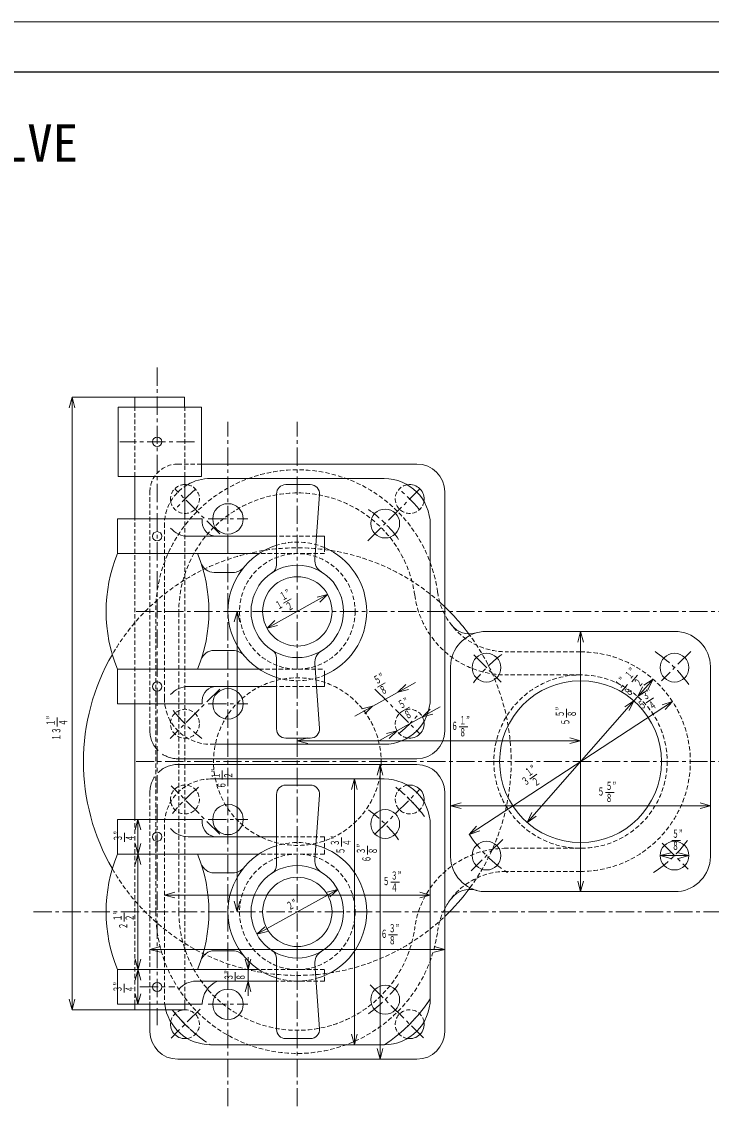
# Model space of a CAD drawing. Units: millimetres, scale not verified. Extents: x -820 to 820, y -580 to 580.
# Drawn here: x 117 to 496, y -16 to 580 of the extents above; entities that cross this region are included whole.
import ezdxf
from ezdxf.enums import TextEntityAlignment as Align

# ---------------------------------------------------------------- set-up
doc = ezdxf.new("R2010")
doc.units = ezdxf.units.MM
doc.header["$LTSCALE"] = 2
for name, pattern in [('CHAIN1', [8, 5, -1, 1, -1]), ('DASHED', [7.5, 6, -1.5]), ('DASHED1', [1.8, 1.2, -0.6])]:
    doc.linetypes.add(name, pattern=pattern)
for name, color, linetype, lineweight in [('0-0_0', 3, 'Continuous', 18), ('0-1_芯', 4, 'CHAIN1', 18), ('0-2_寸法', 2, 'Continuous', 18), ('0-F_枠', 3, 'Continuous', 18)]:
    doc.layers.add(name, color=color, linetype=linetype, lineweight=lineweight)
doc.styles.add('ＭＳ ゴシック', font='')
doc.styles.get('ＭＳ ゴシック').set_extended_font_data('MS Gothic')

msp = doc.modelspace()

# ---------------------------------------------------------------- linework, layer by layer
at = {"layer": '0-0_0'}
for p, q in [((178.888, 368.517), (178.888, 373.912)), ((178.888, 373.912), (206.211, 373.912)), ((206.211, 368.517), (206.211, 373.912)), ((215.496, 368.517), (215.496, 330.417)), ((214.564, 337.227), (333.846, 337.227)), ((215.496, 330.417), (169.776, 330.417)), ((178.888, 307.065), (178.888, 330.417)), ((206.384, 307.065), (206.384, 330.417)), ((220.498, 329.29), (315.748, 329.29)), ((261.773, 325.904), (275.267, 325.904)), ((349.086, 190.542), (349.086, 321.987)), ((256.693, 281.886), (256.693, 320.824)), ((277.756, 284.984), (280.334, 320.455)), ((215.928, 307.065), (169.363, 307.065)), ((169.363, 307.065), (169.363, 288.015)), ((215.928, 307.065), (215.928, 305.16)), ((341.148, 208.64), (341.148, 303.89)), ((256.693, 297.54), (208.078, 297.54)), ((283.024, 297.54), (278.669, 297.54)), ((283.024, 297.54), (283.024, 291.33)), ((247.063, 288.015), (169.363, 288.015)), ((222.425, 277.675), (232.802, 277.675)), ((370.023, 245.152), (477.374, 245.152)), ((222.425, 234.855), (232.802, 234.855)), ((256.693, 230.644), (256.693, 191.706)), ((277.756, 227.546), (280.334, 192.074)), ((169.363, 205.465), (169.363, 224.515)), ((247.063, 224.515), (169.363, 224.515)), ((283.024, 214.99), (283.024, 221.2)), ((352.261, 225.981), (352.261, 121.449)), ((495.136, 225.981), (495.136, 121.449)), ((256.693, 214.99), (208.078, 214.99)), ((283.024, 214.99), (278.669, 214.99)), ((215.928, 205.465), (169.363, 205.465)), ((178.888, 141.965), (178.888, 205.465)), ((215.928, 207.37), (215.928, 205.465)), ((261.773, 186.626), (275.267, 186.626)), ((223.082, 183.24), (315.748, 183.24)), ((206.384, 175.302), (333.846, 175.302)), ((206.384, 172.127), (333.846, 172.127)), ((223.082, 164.19), (315.748, 164.19)), ((256.693, 116.786), (256.693, 155.724)), ((261.773, 160.804), (275.267, 160.804)), ((277.756, 119.884), (280.334, 155.355)), ((349.086, 156.887), (349.086, 25.442)), ((215.928, 141.965), (169.363, 141.965)), ((169.363, 141.965), (169.363, 122.915)), ((215.928, 140.06), (215.928, 141.965)), ((341.148, 138.79), (341.148, 43.54)), ((256.693, 132.44), (208.078, 132.44)), ((247.063, 122.915), (169.363, 122.915)), ((222.425, 112.575), (232.802, 112.575)), ((370.023, 102.277), (477.374, 102.277)), ((222.425, 69.755), (232.802, 69.755)), ((256.693, 65.544), (256.693, 26.606)), ((277.756, 62.446), (280.334, 26.974)), ((247.063, 59.415), (169.363, 59.415)), ((169.363, 40.365), (169.363, 59.415)), ((256.693, 53.065), (212.476, 53.065)), ((215.928, 40.365), (169.363, 40.365)), ((178.888, 40.365), (178.888, 37.363)), ((206.389, 37.363), (178.888, 37.363)), ((187.161, 40.365), (187.161, 25.442)), ((206.384, 37.363), (206.384, 40.365)), ((220.498, 18.14), (315.748, 18.14)), ((261.773, 21.526), (275.267, 21.526)), ((202.401, 10.202), (333.846, 10.202))]:
    msp.add_line(p, q, dxfattribs=at)
at = {"layer": '0-0_0', "color": 1, "linetype": 'DASHED1'}
for p, q in [((178.888, 330.417), (178.888, 368.517)), ((206.384, 330.417), (206.384, 368.522)), ((215.496, 337.227), (202.401, 337.227)), ((187.161, 190.542), (187.161, 321.987)), ((178.888, 205.465), (178.888, 307.065)), ((206.384, 40.365), (206.384, 307.065)), ((195.098, 208.64), (195.098, 303.89)), ((278.669, 297.54), (256.693, 297.54)), ((283.024, 288.015), (247.063, 288.015)), ((283.024, 291.33), (283.024, 288.015)), ((190.336, 91.165), (190.336, 256.265)), ((203.036, 91.165), (203.036, 256.265)), ((423.698, 234.04), (382.918, 234.04)), ((247.063, 224.515), (283.024, 224.515)), ((283.024, 221.2), (283.024, 224.515)), ((423.698, 221.34), (382.918, 221.34)), ((278.669, 214.99), (256.693, 214.99)), ((187.161, 156.887), (187.161, 40.365)), ((178.888, 40.365), (178.888, 141.965)), ((195.098, 138.79), (195.098, 40.365)), ((283.024, 132.44), (256.693, 132.44)), ((283.024, 132.44), (283.024, 122.915)), ((423.698, 126.09), (382.918, 126.09)), ((283.024, 122.915), (247.063, 122.915)), ((423.698, 113.39), (382.918, 113.39)), ((283.024, 59.415), (247.063, 59.415)), ((283.024, 53.065), (283.024, 59.415)), ((283.024, 53.065), (256.693, 53.065))]:
    msp.add_line(p, q, dxfattribs=at)
at = {"layer": '0-0_0', "color": 1, "linetype": 'DASHED'}
for p, q in [((223.082, 183.24), (220.498, 183.24)), ((202.401, 175.302), (206.384, 175.302)), ((202.401, 172.127), (206.384, 172.127)), ((223.082, 164.19), (220.498, 164.19))]:
    msp.add_line(p, q, dxfattribs=at)
at = {"layer": '0-0_0'}
msp.add_lwpolyline([(169.776, 330.417), (169.776, 368.517), (215.496, 368.517)], dxfattribs=at)
for centre, radius in [((191.129, 349.467), 2.54), ((230.023, 307.065), 8.382), ((316.392, 304.534), 7.938), ((191.129, 297.54), 2.54), ((268.123, 256.265), 25.4), ((268.123, 256.265), 19.05), ((372.062, 225.351), 7.899), ((475.335, 225.351), 7.899), ((191.129, 214.99), 2.54), ((423.698, 173.715), 44.45), ((230.023, 205.465), 8.382), ((230.023, 141.965), 8.382), ((316.392, 139.434), 7.938), ((191.129, 132.44), 2.54), ((372.062, 122.078), 7.899), ((475.335, 122.078), 7.899), ((268.123, 91.165), 25.4), ((268.123, 91.165), 19.05), ((191.129, 49.89), 2.54), ((230.023, 40.365), 8.382), ((316.392, 42.896), 7.938)]:
    msp.add_circle(centre, radius, dxfattribs=at)
at = {"layer": '0-0_0', "color": 1, "linetype": 'DASHED1'}
for centre, radius in [((268.123, 256.265), 31.75), ((423.698, 173.715), 47.625), ((268.123, 173.715), 46.038), ((206.384, 194.526), 7.938), ((268.123, 91.165), 31.75)]:
    msp.add_circle(centre, radius, dxfattribs=at)
for centre, radius, start, end in [((202.401, 321.987), 15.24, 90, 180), ((268.123, 256.265), 77.787, 7.87349, 180), ((220.498, 303.89), 25.4, 120.24972, 180), ((206.384, 318.004), 7.938, 90, 189.56181), ((206.384, 318.004), 7.938, 189.56181, 80.43819), ((329.862, 318.004), 7.938, 99.56181, 350.43819), ((268.123, 256.265), 65.088, 7.87349, 180), ((268.123, 256.265), 38.1, 66.97701, 107.4576), ((268.123, 173.715), 117.475, 48.22514, 149.89604), ((382.918, 272.14), 50.8, 187.87349, 270), ((382.918, 272.14), 38.1, 187.87349, 270), ((268.123, 173.715), 117.475, 323.82832, 36.17168), ((423.698, 173.715), 60.325, 270, 90), ((268.123, 256.265), 38.1, 252.5424, 293.02299), ((220.498, 208.64), 25.4, 180, 270), ((329.862, 194.526), 7.938, 9.56181, 260.43819), ((220.498, 138.79), 25.4, 90, 180), ((206.384, 152.904), 7.938, 189.56181, 185.75504), ((329.862, 152.904), 7.938, 99.56181, 350.43819), ((268.123, 91.165), 38.1, 74.45068, 107.4576), ((382.918, 75.29), 50.8, 90, 172.12651), ((268.123, 173.715), 117.475, 210.10396, 313.56596), ((382.918, 75.29), 38.1, 90, 142.33351), ((268.123, 91.165), 77.787, 180, 352.12651), ((268.123, 91.165), 65.088, 180, 352.12651), ((382.918, 75.29), 38.1, 152.62208, 172.12651), ((268.123, 91.165), 38.1, 252.5424, 285.54932), ((206.384, 29.426), 7.938, 279.56181, 170.43819), ((329.862, 29.426), 7.938, 9.56181, 260.43819)]:
    msp.add_arc(centre, radius, start, end, dxfattribs=at)
at = {"layer": '0-0_0'}
for centre, radius, start, end in [((333.846, 321.987), 15.24, 0, 90), ((220.498, 303.89), 25.4, 90, 120.24972), ((315.748, 303.89), 25.4, 0, 90), ((206.384, 318.004), 7.938, 80.43819, 90), ((261.773, 320.824), 5.08, 90, 180), ((275.267, 320.824), 5.08, 355.84387, 90), ((329.862, 318.004), 7.938, 350.43819, 99.56181), ((223.548, 305.16), 7.62, 180, 270), ((208.056, 309.917), 12.377, 219.6236, 270.10401), ((268.123, 256.265), 38.1, 107.4576, 252.5424), ((246.303, 256.265), 83.234, 157.57605, 202.42395), ((136.334, 256.265), 83.234, 337.57605, 22.42395), ((268.123, 256.265), 38.1, 293.02299, 66.97701), ((222.425, 285.295), 7.62, 198.49461, 270.00176), ((232.802, 285.295), 7.62, 270, 320.58323), ((251.613, 281.886), 5.08, 302.79717, 0), ((285.357, 284.432), 7.621, 175.84662, 238.03701), ((268.123, 173.715), 117.475, 36.17168, 48.22514), ((372.03, 225.479), 19.776, 95.82548, 178.54674), ((362.812, 256.619), 12.7, 217.66649, 286.48947), ((475.366, 225.479), 19.776, 1.45326, 84.17452), ((268.123, 173.715), 117.475, 149.89604, 210.10396), ((222.425, 227.235), 7.62, 89.99824, 161.50539), ((232.802, 227.235), 7.62, 39.41677, 90), ((251.613, 230.644), 5.08, 0, 57.20283), ((285.357, 228.098), 7.621, 121.96299, 184.15338), ((208.056, 202.613), 12.377, 89.89599, 140.3764), ((223.548, 207.37), 7.62, 90, 180), ((315.748, 208.64), 25.4, 270, 0), ((261.773, 191.706), 5.08, 180, 270), ((275.267, 191.706), 5.08, 270, 4.15613), ((329.862, 194.526), 7.938, 260.43819, 9.56181), ((333.846, 190.542), 15.24, 270, 0), ((333.846, 156.887), 15.24, 0, 90), ((315.748, 138.79), 25.4, 0, 90), ((261.773, 155.724), 5.08, 90, 180), ((275.267, 155.724), 5.08, 355.84387, 90), ((329.862, 152.904), 7.938, 350.43819, 99.56181), ((223.548, 140.06), 7.62, 180, 270), ((208.056, 144.817), 12.377, 219.6236, 270.10401), ((268.123, 91.165), 38.1, 107.4576, 252.5424), ((268.123, 91.165), 38.1, 285.54932, 74.45068), ((246.303, 91.165), 83.234, 157.57605, 202.42395), ((136.334, 91.165), 83.234, 337.57605, 22.42395), ((285.357, 119.332), 7.621, 175.84662, 238.03701), ((372.03, 121.951), 19.776, 181.45326, 264.17452), ((475.366, 121.951), 19.776, 275.82548, 358.54674), ((222.425, 120.195), 7.62, 198.49461, 270.00176), ((232.802, 120.195), 7.62, 270, 320.58323), ((251.613, 116.786), 5.08, 302.79717, 0), ((268.123, 173.715), 117.475, 313.56596, 323.82832), ((362.812, 90.811), 12.7, 73.51053, 142.33351), ((372.03, 121.951), 19.776, 253.51053, 264.17452), ((382.918, 75.29), 38.1, 142.33351, 152.62208), ((222.425, 62.135), 7.62, 89.99824, 161.50539), ((232.802, 62.135), 7.62, 39.41677, 90), ((251.613, 65.544), 5.08, 0, 57.20283), ((285.357, 62.998), 7.621, 121.96299, 184.15338), ((212.498, 40.688), 12.377, 89.89599, 140.12705), ((229.652, 40.44), 13.724, 113.08392, 180.3132), ((315.748, 43.54), 25.4, 270, 0), ((220.498, 43.54), 25.4, 187.18076, 270), ((206.384, 29.426), 7.938, 170.43819, 279.56181), ((329.862, 29.426), 7.938, 260.43819, 9.56181), ((202.401, 25.442), 15.24, 180, 270), ((261.773, 26.606), 5.08, 180, 270), ((275.267, 26.606), 5.08, 270, 4.15613), ((333.846, 25.442), 15.24, 270, 0)]:
    msp.add_arc(centre, radius, start, end, dxfattribs=at)
at = {"layer": '0-0_0', "color": 1, "linetype": 'DASHED'}
for centre, start, end in [((202.401, 190.542), 180, 270), ((202.401, 156.887), 90, 180)]:
    msp.add_arc(centre, 15.24, start, end, dxfattribs=at)
at = {"layer": '0-1_芯'}
for p, q in [((191.129, 390.288), (191.129, 28.871)), ((230.023, -15.687), (230.023, 360.354)), ((268.123, -15.687), (268.123, 360.354)), ((211.686, 349.467), (170.572, 349.467)), ((225.467, 298.921), (200.771, 323.617)), ((306.932, 295.073), (335.475, 323.617)), ((219.138, 307.065), (240.908, 307.065)), ((179.526, 256.265), (536.104, 256.265)), ((484.23, 234.247), (468.115, 218.131)), ((365.103, 232.31), (380.042, 217.371)), ((225.467, 213.609), (198.241, 186.383)), ((310.779, 213.609), (335.475, 188.913)), ((219.138, 205.465), (240.908, 205.465)), ((179.526, 173.715), (536.104, 173.715)), ((225.467, 133.821), (198.839, 160.449)), ((310.779, 133.821), (335.475, 158.517)), ((219.138, 141.965), (240.908, 141.965)), ((380.981, 130.998), (363.604, 113.621)), ((468.537, 128.876), (482.748, 114.665)), ((123.185, 91.165), (536.104, 91.165)), ((181.606, 49.89), (200.848, 49.89)), ((308.216, 51.072), (337.428, 21.861)), ((214.731, 37.773), (198.738, 21.78)), ((219.138, 40.365), (240.908, 40.365))]:
    msp.add_line(p, q, dxfattribs=at)
for centre, radius, start, end in [((268.123, 256.265), 87.312, 129.7895, 140.2105), ((268.123, 256.265), 87.312, 39.7895, 50.2105), ((268.123, 256.265), 68.263, 35.42591, 55.11317), ((423.698, 173.715), 73.025, 126.24049, 143.71118), ((423.698, 173.715), 73.025, 35.46793, 56.08215), ((268.123, 256.265), 87.312, 218.64006, 233.06523), ((268.123, 256.265), 87.312, 309.7895, 320.2105), ((268.123, 91.165), 87.312, 128.40036, 141.80035), ((268.123, 91.165), 87.312, 39.7895, 51.76242), ((268.123, 91.165), 87.312, 36.84599, 50.2105), ((268.123, 91.165), 68.263, 35.42591, 55.11317), ((423.698, 173.715), 73.025, 213.11118, 237.37817), ((423.698, 173.715), 73.025, 303.37542, 323.5334), ((268.123, 91.165), 68.263, 304.88683, 324.57409), ((268.123, 91.165), 87.312, 303.24325, 326.75675), ((268.123, 91.165), 87.312, 309.7895, 326.75675), ((268.123, 91.165), 87.312, 218.039, 236.75675), ((268.123, 91.165), 87.312, 219.7895, 230.2105)]:
    msp.add_arc(centre, radius, start, end, dxfattribs=at)
at = {"layer": '0-2_寸法'}
for p, q in [((144.347, 373.912), (142.794, 368.116)), ((178.888, 373.912), (144.347, 373.912)), ((260.579, 260.702), (264.744, 263.107)), ((284.777, 265.514), (278.957, 264.058)), ((234.987, 256.265), (233.434, 250.469)), ((234.987, 256.265), (236.54, 250.469)), ((251.469, 247.016), (255.782, 251.187)), ((251.469, 247.016), (257.29, 248.472)), ((423.698, 245.152), (422.145, 239.357)), ((423.698, 245.152), (425.251, 239.357)), ((451.94, 217.548), (455.032, 221.232)), ((299.738, 198.747), (333.046, 217.245)), ((312.125, 214.685), (316.29, 217.09)), ((323.331, 211.85), (327.644, 216.021)), ((446.427, 212.472), (449.518, 216.156)), ((455.146, 209.48), (457.807, 214.858)), ((463.532, 219.018), (458.539, 215.691)), ((323.331, 211.85), (329.152, 213.306)), ((453.05, 207.096), (455.146, 209.48)), ((455.146, 209.48), (460.139, 212.807)), ((459.814, 205.95), (463.753, 208.708)), ((309.453, 204.142), (303.632, 202.686)), ((309.453, 204.142), (305.14, 199.971)), ((313.208, 185.276), (346.516, 203.775)), ((325.595, 201.215), (329.76, 203.619)), ((474.174, 206.75), (362.596, 133.725)), ((415.964, 197.961), (415.964, 202.77)), ((453.05, 207.096), (448.057, 203.769)), ((453.05, 207.096), (450.389, 201.718)), ((474.174, 206.75), (468.474, 204.876)), ((474.174, 206.75), (470.175, 202.277)), ((136.249, 193.065), (136.249, 197.874)), ((336.802, 198.379), (341.114, 202.551)), ((336.802, 198.379), (342.622, 199.836)), ((357.004, 192.761), (361.813, 192.761)), ((268.123, 185.189), (273.919, 186.742)), ((268.123, 185.189), (423.698, 185.189)), ((268.123, 185.189), (273.919, 183.636)), ((322.923, 190.672), (317.103, 189.216)), ((322.923, 190.672), (318.611, 186.5)), ((423.698, 185.189), (417.903, 186.742)), ((423.698, 185.189), (417.903, 183.636)), ((226.907, 163.964), (226.907, 168.773)), ((313.586, 172.127), (312.033, 166.332)), ((313.586, 172.127), (315.139, 166.332)), ((299.481, 164.19), (297.928, 158.394)), ((299.481, 164.19), (301.034, 158.394)), ((395.839, 164.036), (399.778, 166.794)), ((437.41, 156.686), (442.219, 156.686)), ((352.261, 149.448), (358.056, 151.001)), ((352.261, 149.448), (358.056, 147.895)), ((495.136, 149.448), (489.34, 151.001)), ((394.347, 140.334), (399.34, 143.661)), ((180.563, 141.965), (179.01, 136.169)), ((180.563, 141.965), (180.563, 40.365)), ((180.563, 141.965), (182.115, 136.169)), ((362.596, 133.725), (366.595, 138.198)), ((173.195, 129.682), (173.195, 134.491)), ((292.417, 127.154), (292.417, 131.963)), ((362.596, 133.725), (368.296, 135.599)), ((182.115, 117.119), (179.01, 128.71)), ((179.01, 117.119), (182.115, 128.71)), ((306.694, 122.659), (306.694, 127.468)), ((473.902, 130.414), (478.711, 130.414)), ((467.435, 122.078), (473.231, 123.631)), ((467.435, 122.078), (483.234, 122.078)), ((467.435, 122.078), (473.231, 120.526)), ((483.234, 122.078), (477.438, 123.631)), ((483.234, 122.078), (477.438, 120.526)), ((319.431, 107.473), (324.24, 107.473)), ((423.698, 102.277), (425.251, 108.073)), ((195.098, 100.404), (200.894, 101.957)), ((245.918, 78.833), (290.328, 103.497)), ((290.328, 103.497), (284.508, 102.041)), ((290.328, 103.497), (286.016, 99.326)), ((341.148, 100.404), (335.353, 101.957)), ((195.098, 100.404), (341.148, 100.404)), ((195.098, 100.404), (200.894, 98.851)), ((234.987, 91.165), (236.54, 96.96)), ((341.148, 100.404), (335.353, 98.851)), ((173.042, 85.868), (173.042, 90.677)), ((245.918, 78.833), (250.23, 83.004)), ((245.918, 78.833), (251.738, 80.289)), ((318.289, 78.49), (323.098, 78.49)), ((187.161, 70.509), (192.956, 72.062)), ((349.086, 70.509), (343.29, 72.062)), ((187.161, 70.509), (349.086, 70.509)), ((187.161, 70.509), (192.956, 68.956)), ((241.042, 66.307), (241.042, 44.983)), ((349.086, 70.509), (343.29, 68.956)), ((182.115, 53.619), (179.01, 65.21)), ((179.01, 53.619), (182.115, 65.21)), ((241.042, 59.415), (239.49, 65.21)), ((241.042, 59.415), (242.595, 65.21)), ((234.021, 53.212), (234.021, 58.021)), ((173.042, 46.759), (173.042, 51.568)), ((241.042, 53.065), (239.49, 47.269)), ((241.042, 53.065), (242.595, 47.269)), ((144.347, 37.363), (145.9, 43.159)), ((180.563, 40.365), (179.01, 46.16)), ((180.563, 40.365), (182.115, 46.16)), ((299.481, 18.14), (301.034, 23.935)), ((313.586, 10.202), (315.139, 15.998))]:
    msp.add_line(p, q, dxfattribs=at)
for points in [[(144.347, 37.363), (144.347, 373.912), (145.9, 368.116)], [(251.469, 247.016), (284.777, 265.514), (280.464, 261.343)], [(234.987, 256.265), (234.987, 91.165), (233.434, 96.96)], [(423.698, 245.152), (423.698, 102.277), (422.145, 108.073)], [(455.146, 209.48), (463.532, 219.018), (460.872, 213.64)], [(453.05, 207.096), (394.347, 140.334), (397.007, 145.712)], [(313.586, 172.127), (313.586, 10.202), (312.033, 15.998)], [(299.481, 164.19), (299.481, 18.14), (297.928, 23.935)], [(352.261, 149.448), (495.136, 149.448), (489.34, 147.895)], [(178.888, 37.363), (144.347, 37.363), (142.794, 43.159)]]:
    msp.add_lwpolyline(points, dxfattribs=at)
at = {"layer": '0-F_枠'}
msp.add_line((-820.41, 580.29), (820.41, 580.29), dxfattribs=at)
at = {"layer": '0-F_枠', "lineweight": 25}
msp.add_line((-792.81, 552.69), (792.796, 552.69), dxfattribs=at)

# ---------------------------------------------------------------- texts
at = {"layer": '0-0_0', "color": 2, "style": 'ＭＳ ゴシック'}
msp.add_text('MAIN BOILDER SAFETY VALVE', height=20.53, dxfattribs=at).set_placement((-201.468, 497.273), align=Align.BOTTOM_LEFT)
at = {"layer": '0-2_寸法', "style": 'ＭＳ ゴシック', "width": 0.6}
for s, rotation, p in [('１”', 30, (260.645, 260.847)), ('１', 30, (258.227, 255.911)), ('２', 30, (263.944, 255.131)), ('５”', 30, (312.19, 214.83)), ('１”', 50, (451.952, 217.706)), ('８', 30, (315.49, 209.114)), ('１”', 50, (446.439, 212.631)), ('２', 50, (457.008, 213.464)), ('５”', 30, (325.661, 201.359)), ('８', 50, (451.494, 208.388)), ('３”', 35, (459.866, 206.1)), ('５”', 90, (415.871, 198.09)), ('５', 35, (457.959, 201.037)), ('４', 35, (463.651, 200.693)), ('１”', 90, (136.157, 193.194)), ('８', 30, (328.96, 195.644)), ('８', 90, (422.471, 198.09)), ('１３', 90, (139.281, 185.222)), ('４', 90, (143.093, 193.311)), ('５', 90, (418.925, 193.624)), ('１”', 90, (226.814, 164.093)), ('２', 90, (233.75, 164.209)), ('１”', 35, (395.892, 164.186)), ('６', 90, (230, 158.845)), ('３', 35, (393.985, 159.123)), ('２', 35, (399.677, 158.78)), ('３”', 90, (173.103, 129.811)), ('４', 90, (179.702, 129.81)), ('３”', 90, (292.325, 127.283)), ('５', 90, (295.379, 122.817)), ('４', 90, (298.925, 127.283)), ('３”', 90, (306.602, 122.788)), ('８', 90, (313.201, 122.787)), ('６', 90, (309.655, 118.321)), ('２"', 29.047, (264.256, 90.661)), ('１”', 90, (172.949, 85.997)), ('２', 90, (176.003, 81.531)), ('２', 90, (179.549, 85.997)), ('３”', 90, (233.928, 53.341)), ('８', 90, (240.528, 53.341)), ('３”', 90, (172.949, 46.888)), ('４', 90, (179.549, 46.887))]:
    msp.add_text(s, height=4.399, rotation=rotation, dxfattribs=at).set_placement(p, align=Align.BOTTOM_LEFT)
for s, p in [('１”', (357.133, 192.853)), ('６', (352.666, 189.8)), ('８', (357.132, 186.254)), ('５”', (437.539, 156.779)), ('５', (433.073, 153.725)), ('８', (437.538, 150.179)), ('５”', (474.031, 130.506)), ('８', (474.03, 123.906)), ('３”', (319.56, 107.565)), ('５', (315.094, 104.511)), ('４', (319.56, 100.966)), ('３”', (318.418, 78.583)), ('６', (313.951, 75.529)), ('８', (318.417, 71.983))]:
    msp.add_text(s, height=4.399, dxfattribs=at).set_placement(p, align=Align.BOTTOM_LEFT)

doc.saveas('drawing.dxf')
